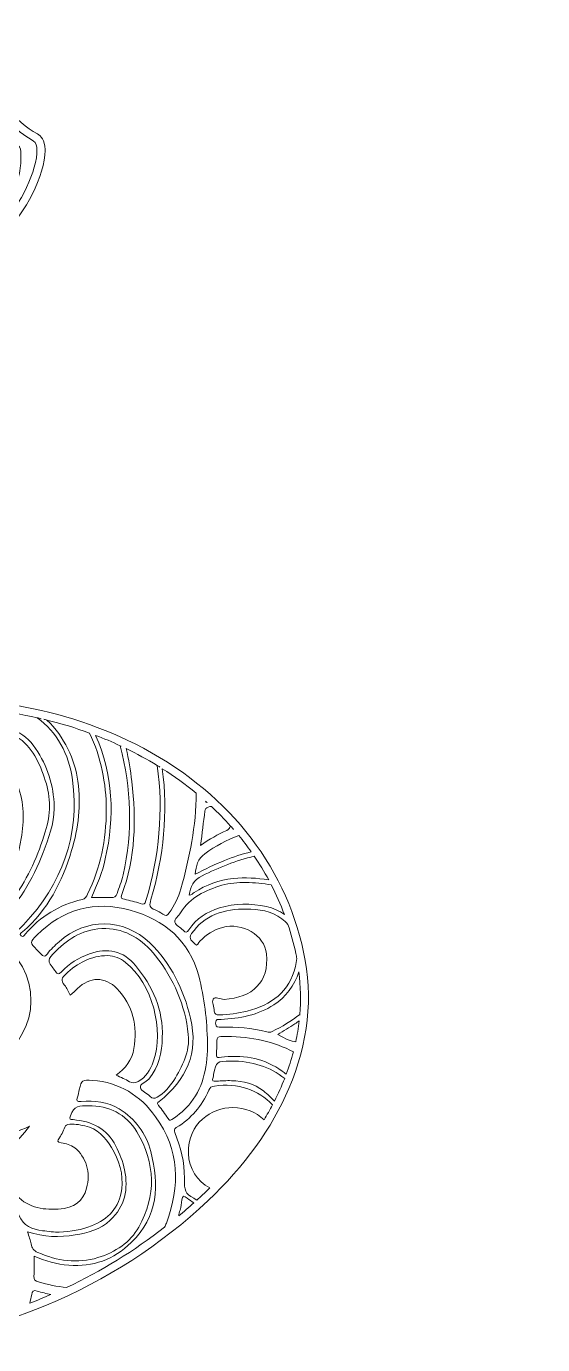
# Model space of a CAD drawing. Extents: x 705 to 8445, y -5934 to -84.
# Drawn here: x 4776 to 5315, y -2914 to -1538 of the extents above; entities that cross this region are included whole.
import ezdxf

# ---------------------------------------------------------------- set-up
doc = ezdxf.new("R2010")
doc.units = 0
doc.header["$MEASUREMENT"] = 0
doc.layers.add('Layer 1', color=7, linetype='Continuous')

# ---------------------------------------------------------------- blocks, each defined once
blk = doc.blocks.new('block 23')
at = {"layer": 'Layer 1', "lineweight": 0}
for points, knots in [([(5277.3, -639.1), (5254.5, -597.1), (5220.8, -557.1), (5179.9, -523.3), (5095.1, -453.2), (4984.5, -393.4), (4859.9, -350.3), (4859.9, -350.3), (4859.9, -350.3), (4859.9, -350.3), (4859.4, -348.3), (4858.8, -346.3), (4858.2, -344.2), (4856.6, -339.7), (4853.9, -333.1), (4848.5, -328.6), (4847.8, -328), (4847.1, -327.5), (4846.4, -327), (4846.4, -327), (4846.4, -327), (4846.3, -327), (4847.9, -308.1), (4844.3, -288.7), (4835.6, -269.3), (4831.1, -259.4), (4823.7, -252.4), (4816.6, -245.7), (4810.9, -240.3), (4805.4, -235.2), (4801.8, -228.8), (4800.7, -226.9), (4799.8, -224.9), (4798.8, -222.7), (4797.6, -219.9), (4796.2, -217), (4794.5, -214.1), (4787.4, -202.9), (4775.9, -196.8), (4764.6, -193.6), (4764.6, -193.6), (4763.3, -191.5), (4763.3, -191.5), (4720.8, -127), (4656.7, -102.2), (4610.4, -92.7), (4569.5, -84.4), (4535.6, -86.2), (4523.7, -87.2), (4523.7, -87.1), (4523.7, -87.1), (4523.6, -87.1), (4523.6, -87.1), (4523.4, -87.2), (4523.4, -87.2), (4521.9, -87.4), (4520.7, -87.5), (4520, -87.6), (4519.3, -87.5), (4518.1, -87.4), (4516.6, -87.2), (4516.6, -87.2), (4516.4, -87.1), (4516.4, -87.1), (4516.3, -87.1), (4516.3, -87.1), (4516.3, -87.2), (4504.4, -86.2), (4470.5, -84.4), (4429.6, -92.7), (4383.3, -102.2), (4319.2, -127), (4276.8, -191.5), (4276.8, -191.5), (4275.4, -193.6), (4275.4, -193.6), (4264.1, -196.8), (4252.6, -202.9), (4245.5, -214.1), (4243.8, -217), (4242.4, -219.9), (4241.2, -222.7), (4240.2, -224.9), (4239.3, -226.9), (4238.2, -228.8), (4234.6, -235.2), (4229.1, -240.3), (4223.4, -245.7), (4216.3, -252.4), (4208.9, -259.4), (4204.4, -269.3), (4195.7, -288.7), (4192.1, -308.1), (4193.7, -327), (4193.6, -327), (4193.6, -327), (4193.6, -327), (4192.9, -327.5), (4192.2, -328), (4191.5, -328.6), (4186.1, -333.1), (4183.4, -339.6), (4181.8, -344.2), (4181.2, -346.3), (4180.6, -348.3), (4180.1, -350.3), (4180.1, -350.3), (4180.1, -350.3), (4180.1, -350.3), (4055.5, -393.4), (3944.9, -453.2), (3860.1, -523.3), (3819.2, -557.1), (3785.5, -597.1), (3762.7, -639.1), (3736.9, -686.5), (3724.8, -735.8), (3726.6, -785.6), (3728.3, -832.4), (3741, -881.2), (3764.2, -930.6), (3796.2, -998.5), (3846.8, -1064.2), (3914.6, -1125.6), (3959.3, -1166.1), (4008.7, -1201.6), (4056.6, -1235.9), (4101.9, -1268.4), (4148.8, -1302), (4191.4, -1339.7), (4268.9, -1408.5), (4320.4, -1474.9), (4348.5, -1542.7), (4344.7, -1548.8), (4341.1, -1555.6), (4338.4, -1563), (4337, -1562.9), (4335.5, -1562.9), (4333.9, -1562.9), (4328, -1562.9), (4321.6, -1563.9), (4319.8, -1569.7), (4319.3, -1571.4), (4319.3, -1572.9), (4319.3, -1574.3), (4319.3, -1574.7), (4319.3, -1575), (4319.3, -1575.3), (4319.1, -1579), (4317.7, -1583), (4315.2, -1587), (4314.2, -1588.6), (4313.2, -1590.1), (4312.1, -1591.6), (4311.5, -1592.6), (4310.8, -1593.5), (4310, -1594.5), (4302.8, -1603.9), (4293.6, -1612.4), (4284.6, -1620.7), (4284.6, -1620.7), (4280.5, -1624.5), (4280.5, -1624.5), (4270.2, -1634.1), (4259.5, -1644), (4247.5, -1650.6), (4244.1, -1652.5), (4240, -1656.8), (4239.7, -1666.8), (4239, -1691.4), (4260.8, -1735.7), (4280.4, -1750.5), (4261.5, -1786.4), (4239, -1837.4), (4219.8, -1904.2), (4195, -1990.3), (4180.3, -2085.4), (4176.1, -2187.1), (4172.6, -2272.1), (4176.5, -2361.8), (4187.7, -2455.1), (4183.2, -2458.4), (4178.2, -2461.6), (4172.5, -2464.7), (4146.1, -2479.2), (4117.4, -2484.3), (4091.9, -2479.3), (4057.7, -2472.5), (4030.5, -2452.8), (4011.2, -2420.7), (3974.5, -2360.1), (3973.9, -2265.8), (3992.1, -2203.9), (4011.7, -2137.7), (4050.9, -2071.4), (4115.6, -1995.3), (4120, -1990.1), (4124.5, -1984.9), (4129, -1979.7), (4153.4, -1951.4), (4178.6, -1922.2), (4196.5, -1888.6), (4220.6, -1843), (4226.2, -1795), (4211.7, -1756.7), (4211.7, -1756.7), (4201.2, -1728.9), (4201.2, -1728.9), (4201.2, -1728.9), (4203.7, -1758.5), (4203.7, -1758.5), (4206.6, -1794.3), (4192, -1826.8), (4179.2, -1847.7), (4159.1, -1880.8), (4131, -1909), (4103.8, -1936.2), (4092.5, -1947.4), (4080.9, -1959), (4070.1, -1970.8), (4005.8, -2040.5), (3959.1, -2104.1), (3927.3, -2165.1), (3884.6, -2247.2), (3869.1, -2325.6), (3881.3, -2398), (3901, -2515.4), (4000.3, -2607.9), (4090, -2647.4), (4122.3, -2661.6), (4152.3, -2668.8), (4177.9, -2668.8), (4196.4, -2668.8), (4212.6, -2665), (4225.5, -2657.4), (4225.5, -2657.4), (4225.5, -2657.4), (4225.5, -2657.4), (4232.4, -2679.4), (4240.2, -2699.8), (4248.9, -2718.6), (4269.2, -2762.3), (4295, -2798.7), (4325.6, -2826.7), (4359.3, -2857.4), (4403.4, -2880.6), (4456.6, -2895.6), (4498.9, -2907.5), (4546.1, -2913.7), (4593.6, -2913.7), (4597.1, -2913.7), (4600.6, -2913.7), (4604, -2913.6), (4735.3, -2911.1), (4867.2, -2856.4), (4965.8, -2763.4), (5003.5, -2728), (5032.7, -2687.5), (5050.2, -2646.4), (5070.5, -2598.9), (5075.7, -2551), (5065.6, -2504), (5045.8, -2411.1), (4983.3, -2334), (4889.6, -2286.9), (4807.6, -2245.7), (4709.9, -2231.1), (4619.5, -2246.4), (4625.7, -2235.1), (4631.9, -2223.9), (4638.1, -2212.7), (4656.9, -2178.8), (4676.4, -2143.8), (4693.1, -2107.9), (4730.2, -2028.6), (4752.3, -1957.5), (4760.5, -1890.3), (4765.6, -1848.7), (4767.1, -1796.9), (4754.7, -1750.1), (4774, -1735.6), (4795.5, -1692.5), (4795.5, -1667.7), (4795.5, -1667.3), (4795.5, -1666.9), (4795.5, -1666.5), (4795.2, -1656.5), (4791.1, -1652.2), (4787.7, -1650.3), (4775.7, -1643.7), (4765.1, -1633.9), (4754.8, -1624.3), (4754.8, -1624.3), (4750.6, -1620.5), (4750.6, -1620.5), (4739.3, -1610.1), (4727.7, -1599.4), (4720, -1587), (4717.5, -1582.9), (4716.2, -1578.9), (4716, -1575.2), (4716, -1574.9), (4716, -1574.6), (4716, -1574.3), (4715.9, -1572.9), (4715.9, -1571.4), (4715.4, -1569.7), (4713.7, -1564), (4707.3, -1562.9), (4701.5, -1562.9), (4698.8, -1555.5), (4695.3, -1548.7), (4691.5, -1542.7), (4719.6, -1474.9), (4771.1, -1408.5), (4848.6, -1339.7), (4891.2, -1302), (4938.1, -1268.4), (4983.4, -1235.9), (5031.3, -1201.6), (5080.7, -1166.1), (5125.4, -1125.6), (5193.2, -1064.2), (5243.8, -998.5), (5275.8, -930.6), (5299, -881.2), (5311.7, -832.5), (5313.4, -785.6), (5315.2, -735.8), (5303.1, -686.5), (5277.3, -639.1)], [0, 0, 0, 0, 1, 1, 1, 2, 2, 2, 3, 3, 3, 4, 4, 4, 5, 5, 5, 6, 6, 6, 7, 7, 7, 8, 8, 8, 9, 9, 9, 10, 10, 10, 11, 11, 11, 12, 12, 12, 13, 13, 13, 14, 14, 14, 15, 15, 15, 16, 16, 16, 17, 17, 17, 18, 18, 18, 19, 19, 19, 20, 20, 20, 21, 21, 21, 22, 22, 22, 23, 23, 23, 24, 24, 24, 25, 25, 25, 26, 26, 26, 27, 27, 27, 28, 28, 28, 29, 29, 29, 30, 30, 30, 31, 31, 31, 32, 32, 32, 33, 33, 33, 34, 34, 34, 35, 35, 35, 36, 36, 36, 37, 37, 37, 38, 38, 38, 39, 39, 39, 40, 40, 40, 41, 41, 41, 42, 42, 42, 43, 43, 43, 44, 44, 44, 45, 45, 45, 46, 46, 46, 47, 47, 47, 48, 48, 48, 49, 49, 49, 50, 50, 50, 51, 51, 51, 52, 52, 52, 53, 53, 53, 54, 54, 54, 55, 55, 55, 56, 56, 56, 57, 57, 57, 58, 58, 58, 59, 59, 59, 60, 60, 60, 61, 61, 61, 62, 62, 62, 63, 63, 63, 64, 64, 64, 65, 65, 65, 66, 66, 66, 67, 67, 67, 68, 68, 68, 69, 69, 69, 70, 70, 70, 71, 71, 71, 72, 72, 72, 73, 73, 73, 74, 74, 74, 75, 75, 75, 76, 76, 76, 77, 77, 77, 78, 78, 78, 79, 79, 79, 80, 80, 80, 81, 81, 81, 82, 82, 82, 83, 83, 83, 84, 84, 84, 85, 85, 85, 86, 86, 86, 87, 87, 87, 88, 88, 88, 89, 89, 89, 90, 90, 90, 91, 91, 91, 92, 92, 92, 93, 93, 93, 94, 94, 94, 95, 95, 95, 96, 96, 96, 97, 97, 97, 98, 98, 98, 99, 99, 99, 100, 100, 100, 101, 101, 101, 102, 102, 102, 103, 103, 103, 104, 104, 104, 105, 105, 105, 106, 106, 106, 107, 107, 107, 108, 108, 108, 109, 109, 109, 110, 110, 110, 110]), ([(4756.4, -1637.5), (4756.5, -1637.5), (4756.6, -1637.5), (4756.6, -1637.5), (4765, -1645), (4773.8, -1652.2), (4783.6, -1657.7), (4786.3, -1659.2), (4787, -1663.4), (4787.1, -1666.7), (4787.7, -1687.3), (4768.9, -1726.4), (4752.2, -1741.3), (4751, -1737.4), (4749.7, -1733.6), (4748.3, -1729.9), (4748, -1729.1), (4755.6, -1720.6), (4756.4, -1719.5), (4759.6, -1714.6), (4762.4, -1709.5), (4764.7, -1704.2), (4767.5, -1697.5), (4769.3, -1690.5), (4770, -1683.3), (4770.2, -1680.2), (4770.3, -1677.1), (4770.1, -1674.1), (4769.9, -1670.9), (4770.7, -1666.6), (4768.8, -1663.7), (4766.7, -1660.4), (4761.9, -1661), (4758.6, -1661.7), (4738.7, -1665.9), (4719.8, -1676.1), (4702.4, -1686.2), (4699, -1688.1), (4695.5, -1690.2), (4691.8, -1692.5), (4665.1, -1709.1), (4629.9, -1734.5), (4584.7, -1773.4), (4583, -1774.9), (4581.3, -1776.4), (4579.5, -1778), (4579.5, -1778), (4573.3, -1778.2), (4573.3, -1778.2), (4573.3, -1778.2), (4567.4, -1778.4), (4567.4, -1778.4), (4567.4, -1778.4), (4568.4, -1771), (4568.4, -1771), (4568.4, -1771), (4569, -1767.1), (4569, -1767.1), (4597.8, -1715.8), (4647.4, -1683.3), (4684.1, -1664.9), (4718.4, -1647.8), (4748.1, -1639.6), (4756.4, -1637.5)], [0, 0, 0, 0, 1, 1, 1, 2, 2, 2, 3, 3, 3, 4, 4, 4, 5, 5, 5, 6, 6, 6, 7, 7, 7, 8, 8, 8, 9, 9, 9, 10, 10, 10, 11, 11, 11, 12, 12, 12, 13, 13, 13, 14, 14, 14, 15, 15, 15, 16, 16, 16, 17, 17, 17, 18, 18, 18, 19, 19, 19, 20, 20, 20, 21, 21, 21, 21]), ([(4690.7, -2248.9), (4723, -2248.9), (4755.5, -2252.5), (4787.2, -2259.5), (4787.1, -2259.5), (4787.1, -2259.5), (4787.1, -2259.5), (4788.6, -2259.8), (4790.1, -2260.2), (4791.5, -2260.5), (4790.1, -2260.2), (4788.6, -2259.8), (4787.2, -2259.5), (4807.9, -2274.7), (4820.4, -2296.8), (4824.2, -2324.4), (4832.1, -2382.4), (4813.3, -2433), (4773.1, -2475.5), (4765.8, -2483.2), (4765.5, -2482.9), (4757, -2477.2), (4753.6, -2475), (4750.3, -2472.8), (4746.4, -2470.2), (4772.2, -2450.6), (4784.7, -2423.2), (4795.6, -2394.7), (4801.3, -2379.8), (4806.1, -2364.5), (4805, -2348.2), (4803.4, -2326.2), (4796.4, -2306), (4783.2, -2288.2), (4776.9, -2279.8), (4768.4, -2274.2), (4758.5, -2271.4), (4739.6, -2266.1), (4720.7, -2262.1), (4701, -2269.2), (4685.4, -2274.8), (4672.5, -2284), (4660.9, -2295.4), (4648.7, -2307.5), (4639.9, -2321.9), (4634, -2338), (4632.5, -2342), (4631.3, -2341.7), (4628.2, -2339.7), (4624, -2337), (4619.6, -2334.4), (4614.9, -2332.5), (4611.4, -2331), (4611.4, -2329.4), (4612.2, -2326.1), (4615.7, -2311.9), (4622.9, -2299.7), (4631.4, -2288.1), (4643.3, -2272), (4657.9, -2259.2), (4675, -2249.2), (4671.6, -2249.3), (4668.2, -2249.5), (4664.8, -2249.7), (4657.2, -2254.9), (4650.2, -2261.1), (4643.4, -2267.6), (4629.7, -2280.8), (4618.8, -2295.7), (4611.1, -2313.1), (4609.4, -2317), (4608.6, -2321.1), (4607.9, -2325.3), (4607.4, -2328.4), (4606.2, -2329.6), (4603, -2328.2), (4596.3, -2325.3), (4589.1, -2324.4), (4581.9, -2323.7), (4581.3, -2323.6), (4580.8, -2323.5), (4580.4, -2323.4), (4580.2, -2323.9), (4580, -2324.4), (4579.8, -2324.9), (4580, -2324.4), (4580.2, -2323.9), (4580.4, -2323.4), (4580.4, -2323.4), (4580.4, -2323.4), (4580.4, -2323.4), (4589, -2304.5), (4598.4, -2286), (4608, -2267.8), (4611.5, -2263.4), (4615.2, -2259.1), (4619, -2255), (4642.4, -2250.9), (4666.5, -2248.9), (4690.7, -2248.9)], [0, 0, 0, 0, 1, 1, 1, 2, 2, 2, 3, 3, 3, 4, 4, 4, 5, 5, 5, 6, 6, 6, 7, 7, 7, 8, 8, 8, 9, 9, 9, 10, 10, 10, 11, 11, 11, 12, 12, 12, 13, 13, 13, 14, 14, 14, 15, 15, 15, 16, 16, 16, 17, 17, 17, 18, 18, 18, 19, 19, 19, 20, 20, 20, 21, 21, 21, 22, 22, 22, 23, 23, 23, 24, 24, 24, 25, 25, 25, 26, 26, 26, 27, 27, 27, 28, 28, 28, 29, 29, 29, 30, 30, 30, 31, 31, 31, 32, 32, 32, 33, 33, 33, 33]), ([(4734, -2463.8), (4732.5, -2462.6), (4730.5, -2462), (4728.8, -2461.1), (4728.6, -2460.6), (4728.4, -2460), (4728.5, -2459.9), (4754, -2441.7), (4765.5, -2415.5), (4770.6, -2385.7), (4773.9, -2367), (4773.9, -2348.3), (4766.8, -2330.3), (4756.9, -2305.1), (4735.6, -2293.5), (4709.2, -2299.2), (4680.4, -2305.3), (4660.8, -2322.6), (4649.8, -2349.7), (4649.1, -2351.4), (4648.4, -2353), (4647.6, -2355.2), (4644.3, -2352.2), (4641.3, -2349.5), (4638.3, -2346.9), (4635.9, -2344.9), (4637.5, -2342.9), (4638.1, -2340.9), (4646.2, -2316.7), (4661.7, -2298.1), (4682.5, -2283.9), (4698.7, -2272.9), (4716, -2267), (4736.2, -2271.1), (4746.2, -2273.1), (4756.4, -2273.4), (4765.5, -2279.1), (4782.6, -2289.9), (4789.8, -2306.9), (4795.8, -2325), (4801.8, -2342.9), (4801.5, -2360.6), (4795.8, -2378.5), (4788.1, -2402.8), (4778.5, -2426.2), (4763, -2446.8), (4758.6, -2452.7), (4753.6, -2457.9), (4748.1, -2462.6), (4743.6, -2466.4), (4739.2, -2467.9), (4734, -2463.8)], [0, 0, 0, 0, 1, 1, 1, 2, 2, 2, 3, 3, 3, 4, 4, 4, 5, 5, 5, 6, 6, 6, 7, 7, 7, 8, 8, 8, 9, 9, 9, 10, 10, 10, 11, 11, 11, 12, 12, 12, 13, 13, 13, 14, 14, 14, 15, 15, 15, 16, 16, 16, 17, 17, 17, 17]), ([(4797.4, -2261.9), (4797.4, -2261.9), (4797.4, -2261.9), (4797.4, -2261.9), (4812.5, -2265.7), (4827.4, -2270.2), (4841.9, -2275.5), (4842, -2275.5), (4842.1, -2275.5), (4842.1, -2275.6), (4842.1, -2275.5), (4842, -2275.5), (4841.9, -2275.5), (4854.1, -2300.9), (4859.3, -2328), (4859.5, -2355.6), (4859.4, -2387), (4853.4, -2416.2), (4839.9, -2443.7), (4838.7, -2446.1), (4837.7, -2448.5), (4834.2, -2449.3), (4810.3, -2454.5), (4790.7, -2466.9), (4774.7, -2485.3), (4773.7, -2486.5), (4772.7, -2488.9), (4770.5, -2487), (4768, -2484.8), (4771.1, -2483.9), (4772.1, -2483), (4798.3, -2460.2), (4813.5, -2430.8), (4823.3, -2398.2), (4830.3, -2374.5), (4833.3, -2350.4), (4829.8, -2325.8), (4826.5, -2303), (4815.9, -2279.4), (4797.4, -2261.9), (4796.3, -2261.6), (4795.3, -2261.4), (4794.2, -2261.1), (4795.3, -2261.4), (4796.3, -2261.6), (4797.4, -2261.9)], [0, 0, 0, 0, 1, 1, 1, 2, 2, 2, 3, 3, 3, 4, 4, 4, 5, 5, 5, 6, 6, 6, 7, 7, 7, 8, 8, 8, 9, 9, 9, 10, 10, 10, 11, 11, 11, 12, 12, 12, 13, 13, 13, 14, 14, 14, 15, 15, 15, 15]), ([(4874.1, -2288.8), (4874.1, -2288.8), (4874.1, -2288.8), (4874.1, -2288.8), (4874.4, -2288.9), (4874.8, -2289.1), (4875.1, -2289.3), (4874.8, -2289.1), (4874.4, -2288.9), (4874.1, -2288.8), (4885.5, -2333.2), (4887.5, -2378.2), (4877, -2423.6), (4875.5, -2430.3), (4872.7, -2436.6), (4870.7, -2443.1), (4869.7, -2446.3), (4867.9, -2447.4), (4864.4, -2447.2), (4857.9, -2446.8), (4851.3, -2447.1), (4844, -2447.1), (4850, -2433.7), (4855.3, -2420.7), (4858.4, -2406.9), (4868.5, -2362.4), (4866.6, -2319.1), (4848.3, -2277.9), (4857, -2281.2), (4865.6, -2284.8), (4874.1, -2288.8)], [0, 0, 0, 0, 1, 1, 1, 2, 2, 2, 3, 3, 3, 4, 4, 4, 5, 5, 5, 6, 6, 6, 7, 7, 7, 8, 8, 8, 9, 9, 9, 10, 10, 10, 10]), ([(4912.6, -2309.3), (4912.6, -2309.3), (4912.6, -2309.3), (4912.6, -2309.3), (4913.5, -2309.9), (4914.4, -2310.4), (4915.3, -2311), (4914.4, -2310.4), (4913.5, -2309.9), (4912.6, -2309.3), (4919.4, -2356.4), (4914.7, -2403.5), (4900.9, -2450.4), (4899.8, -2453.9), (4898.6, -2454.7), (4895, -2453.4), (4889.7, -2451.5), (4884.1, -2450.2), (4878.6, -2449), (4875.5, -2448.3), (4874.1, -2447.8), (4875.6, -2444), (4890.2, -2405.6), (4890.7, -2365.9), (4886.1, -2325.9), (4884.8, -2314.3), (4882.9, -2302.9), (4880.2, -2291.7), (4891.3, -2297.1), (4902.1, -2303), (4912.6, -2309.3)], [0, 0, 0, 0, 1, 1, 1, 2, 2, 2, 3, 3, 3, 4, 4, 4, 5, 5, 5, 6, 6, 6, 7, 7, 7, 8, 8, 8, 9, 9, 9, 10, 10, 10, 10]), ([(4953.5, -2338.3), (4953.2, -2372), (4946.6, -2405.2), (4937.3, -2438.1), (4934.8, -2447), (4930.7, -2455.4), (4925.3, -2463.1), (4923.3, -2465.8), (4921.6, -2466.9), (4918.4, -2464.6), (4916, -2462.8), (4913.4, -2461), (4910.6, -2460.1), (4904.2, -2458.2), (4904.4, -2454.7), (4906.1, -2449.2), (4919.6, -2404), (4924, -2358.5), (4918, -2312.7), (4930.4, -2320.5), (4942.2, -2329), (4953.5, -2338.3)], [0, 0, 0, 0, 1, 1, 1, 2, 2, 2, 3, 3, 3, 4, 4, 4, 5, 5, 5, 6, 6, 6, 7, 7, 7, 7]), ([(4962.5, -2356.9), (4962.6, -2356), (4963, -2354.9), (4963.6, -2354.3), (4964.8, -2353.1), (4966.8, -2352.3), (4969.2, -2352), (4976.2, -2358.5), (4982.9, -2365.4), (4989.3, -2372.5), (4989.3, -2372.5), (4989.3, -2372.5), (4989.3, -2372.5), (4990.4, -2373.7), (4991.4, -2374.8), (4992.4, -2376), (4991.4, -2374.9), (4990.4, -2373.7), (4989.3, -2372.5), (4988.5, -2374.4), (4987.4, -2376.2), (4985.2, -2377.1), (4976, -2381.1), (4967.4, -2386.2), (4957.9, -2392.8), (4959.5, -2380), (4961, -2368.5), (4962.5, -2356.9)], [0, 0, 0, 0, 1, 1, 1, 2, 2, 2, 3, 3, 3, 4, 4, 4, 5, 5, 5, 6, 6, 6, 7, 7, 7, 8, 8, 8, 9, 9, 9, 9]), ([(4964.7, -2347.9), (4963.8, -2347.8), (4963.4, -2347.3), (4963.1, -2346.5), (4963.7, -2346.9), (4964.2, -2347.4), (4964.7, -2347.9)], [0, 0, 0, 0, 1, 1, 1, 2, 2, 2, 2]), ([(5010.9, -2399.6), (5001.7, -2401.6), (4992.4, -2404.6), (4983, -2408.5), (4972.7, -2412.7), (4962.7, -2417.5), (4952.4, -2422.9), (4953.2, -2414), (4954.9, -2407), (4962.5, -2401.4), (4973.4, -2393.4), (4985.3, -2387), (4997.9, -2382.5), (5002.4, -2388), (5006.8, -2393.7), (5010.9, -2399.6)], [0, 0, 0, 0, 1, 1, 1, 2, 2, 2, 3, 3, 3, 4, 4, 4, 5, 5, 5, 5]), ([(5029.1, -2428.8), (5016.9, -2426.8), (5004.5, -2426), (4992, -2427.3), (4977.2, -2428.9), (4963.7, -2433.8), (4951.3, -2441.9), (4949.7, -2442.9), (4948.5, -2444.6), (4946.1, -2444.6), (4947.4, -2435.7), (4950.2, -2428.8), (4959.5, -2424.4), (4977.2, -2416.1), (4995, -2408.2), (5014, -2404.1), (5019.4, -2412), (5024.5, -2420.3), (5029.1, -2428.8)], [0, 0, 0, 0, 1, 1, 1, 2, 2, 2, 3, 3, 3, 4, 4, 4, 5, 5, 5, 6, 6, 6, 6]), ([(5045.5, -2464.9), (5040.1, -2460.9), (5033.8, -2458.2), (5026.7, -2456.6), (5010.4, -2452.9), (4993.9, -2453.3), (4977.6, -2458), (4964.4, -2461.9), (4953.5, -2469.2), (4945.7, -2480.7), (4943.7, -2483.6), (4942.3, -2484.6), (4939.6, -2481.3), (4937, -2478.3), (4932.2, -2476.2), (4931.2, -2472.9), (4930.2, -2469.4), (4935, -2466.3), (4937, -2463), (4946.9, -2446.8), (4963, -2439.5), (4980.3, -2434.4), (4988.4, -2432), (4996.9, -2431.4), (5005.5, -2431.5), (5014.3, -2431.7), (5023.1, -2432.4), (5031.8, -2433.9), (5037, -2443.8), (5041.5, -2454.2), (5045.5, -2464.9)], [0, 0, 0, 0, 1, 1, 1, 2, 2, 2, 3, 3, 3, 4, 4, 4, 5, 5, 5, 6, 6, 6, 7, 7, 7, 8, 8, 8, 9, 9, 9, 10, 10, 10, 10]), ([(4685.1, -2642.7), (4650.6, -2645.3), (4612.5, -2633.5), (4571.6, -2607.6), (4560.6, -2600.6), (4551.2, -2593.8), (4543.2, -2587), (4541.9, -2584.1), (4541, -2581.8), (4540.3, -2580.2), (4539.7, -2578.6), (4539.4, -2577.7), (4539.4, -2577.6), (4534.1, -2560.3), (4531.7, -2542.4), (4531.2, -2524.5), (4566.5, -2479.7), (4622.2, -2455.7), (4674.1, -2463.1), (4727.5, -2470.8), (4781.2, -2502.3), (4780.8, -2555.3), (4780.3, -2603.2), (4730.9, -2639.1), (4685.1, -2642.7)], [0, 0, 0, 0, 1, 1, 1, 2, 2, 2, 3, 3, 3, 4, 4, 4, 5, 5, 5, 6, 6, 6, 7, 7, 7, 8, 8, 8, 8]), ([(4914.6, -2659.9), (4943.2, -2637.6), (4956.1, -2609.2), (4947.4, -2572.9), (4940.2, -2543), (4927.3, -2515.9), (4904.8, -2494.3), (4877.7, -2468.4), (4838, -2468.2), (4810.1, -2493.4), (4805.8, -2497.3), (4801.2, -2501.1), (4797.9, -2505.9), (4795.4, -2509.5), (4793.5, -2509.1), (4791.1, -2506), (4789.9, -2504.4), (4788.3, -2503.1), (4786.9, -2501.6), (4779.4, -2494.1), (4779.3, -2494), (4787.1, -2486.3), (4814.5, -2459.1), (4847.4, -2450.2), (4884.4, -2460.4), (4920.1, -2470.2), (4946.1, -2492), (4956, -2528.9), (4962.1, -2551.9), (4964.6, -2575.6), (4965.2, -2598.5), (4965.1, -2621.6), (4962, -2642.9), (4947.7, -2661.1), (4942.2, -2668.2), (4935.4, -2673.7), (4928, -2678.8), (4925.7, -2680.4), (4925.2, -2679.5), (4924, -2677.7), (4920.8, -2673.1), (4917.5, -2668.5), (4914.1, -2664.1), (4912.6, -2662.3), (4912.6, -2661.5), (4914.6, -2659.9)], [0, 0, 0, 0, 1, 1, 1, 2, 2, 2, 3, 3, 3, 4, 4, 4, 5, 5, 5, 6, 6, 6, 7, 7, 7, 8, 8, 8, 9, 9, 9, 10, 10, 10, 11, 11, 11, 12, 12, 12, 13, 13, 13, 14, 14, 14, 15, 15, 15, 15]), ([(5049.2, -2475.2), (5052.5, -2485.1), (5055.2, -2495.3), (5057.5, -2505.7), (5057.8, -2507.4), (5058.2, -2509.1), (5058.5, -2510.7), (5058.1, -2513.5), (5057.6, -2516.2), (5057, -2519), (5050.8, -2545.8), (5031.7, -2559.1), (5006.6, -2565.6), (4997.1, -2568.1), (4987.3, -2569.3), (4977.4, -2569.6), (4974.4, -2569.6), (4972.4, -2569.4), (4972.3, -2565.6), (4972.1, -2561.4), (4969.4, -2556.1), (4971.1, -2553.3), (4973.2, -2549.7), (4978.5, -2553.7), (4982.5, -2553.4), (5012.1, -2551.5), (5029.8, -2535.7), (5026.7, -2506), (5024.7, -2486.1), (5001.7, -2472.9), (4980.7, -2478.3), (4971.5, -2480.8), (4963.9, -2485.9), (4957.3, -2492.7), (4955.9, -2494.1), (4954.9, -2498.8), (4951.8, -2495.6), (4949.3, -2492.9), (4944.9, -2490.2), (4948.6, -2484.8), (4955.1, -2475.6), (4963.2, -2468.7), (4973.6, -2464.6), (4983.9, -2460.5), (4994.6, -2459.1), (5005.6, -2459.2), (5018.9, -2459.2), (5031.8, -2461), (5042.8, -2469.3), (5045.2, -2471.2), (5047.4, -2473.2), (5049.2, -2475.2)], [0, 0, 0, 0, 1, 1, 1, 2, 2, 2, 3, 3, 3, 4, 4, 4, 5, 5, 5, 6, 6, 6, 7, 7, 7, 8, 8, 8, 9, 9, 9, 10, 10, 10, 11, 11, 11, 12, 12, 12, 13, 13, 13, 14, 14, 14, 15, 15, 15, 16, 16, 16, 17, 17, 17, 17]), ([(4903.9, -2636.6), (4914.3, -2623.9), (4917.5, -2608.9), (4918, -2593.2), (4919.1, -2564.3), (4907.8, -2539.7), (4889.9, -2518), (4877.3, -2502.8), (4860.8, -2499.2), (4841.8, -2505.9), (4830.6, -2509.9), (4820.8, -2516.1), (4812.6, -2524.7), (4809.9, -2527.7), (4808.3, -2527.6), (4806.4, -2524.2), (4806.2, -2523.7), (4805.7, -2523.3), (4805.4, -2522.8), (4797.5, -2512.4), (4797.5, -2512.3), (4806.7, -2503.2), (4820.6, -2489.5), (4836.3, -2479.5), (4859, -2479.5), (4879.5, -2480), (4897.2, -2490.5), (4910.9, -2508), (4929.9, -2532.1), (4941.9, -2559.3), (4945.1, -2590), (4947, -2608.3), (4939, -2623.3), (4929.9, -2638), (4925.4, -2645), (4919.9, -2651.1), (4912.6, -2655.5), (4909.7, -2657.2), (4907.7, -2657.2), (4905.2, -2654.7), (4901.9, -2651.4), (4896, -2649.2), (4895.1, -2645.6), (4894.1, -2641.4), (4901.1, -2640.1), (4903.9, -2636.6)], [0, 0, 0, 0, 1, 1, 1, 2, 2, 2, 3, 3, 3, 4, 4, 4, 5, 5, 5, 6, 6, 6, 7, 7, 7, 8, 8, 8, 9, 9, 9, 10, 10, 10, 11, 11, 11, 12, 12, 12, 13, 13, 13, 14, 14, 14, 15, 15, 15, 15]), ([(4870.6, -2542.2), (4858.3, -2529.3), (4842.2, -2529.7), (4829.4, -2542.1), (4827.1, -2544.3), (4824.7, -2546.5), (4821.9, -2549.2), (4819.8, -2545.4), (4818.3, -2541.5), (4815.8, -2538.5), (4811.9, -2533.8), (4813, -2530.6), (4817.1, -2527), (4829.6, -2515.7), (4843.4, -2507.7), (4860.8, -2507.8), (4867.9, -2507.9), (4874.2, -2510.3), (4879.7, -2514.8), (4907.3, -2537.6), (4920.5, -2584.9), (4908.5, -2618.5), (4905.5, -2627), (4901, -2634.5), (4892.7, -2639.1), (4889.7, -2640.9), (4887, -2641.2), (4883.7, -2639.3), (4879.4, -2636.8), (4874.8, -2634.9), (4869.7, -2632.5), (4879.7, -2625.4), (4886.4, -2616.4), (4888.3, -2604.8), (4892.2, -2581.3), (4887.5, -2559.8), (4870.6, -2542.2)], [0, 0, 0, 0, 1, 1, 1, 2, 2, 2, 3, 3, 3, 4, 4, 4, 5, 5, 5, 6, 6, 6, 7, 7, 7, 8, 8, 8, 9, 9, 9, 10, 10, 10, 11, 11, 11, 12, 12, 12, 12]), ([(5061.6, -2569.2), (5061.6, -2569.2), (5061.6, -2569.2), (5061.6, -2569.2), (5061.6, -2569.4), (5061.6, -2569.6), (5061.6, -2569.8), (5061.6, -2569.6), (5061.6, -2569.4), (5061.6, -2569.2), (5052.8, -2576.1), (5043.1, -2581.8), (5032.8, -2587), (5030.9, -2587.9), (5029, -2587.8), (5027, -2587.3), (5011.4, -2583.2), (4995.6, -2582), (4979.6, -2582.5), (4976.4, -2582.7), (4973.7, -2583), (4973.6, -2578.3), (4973.5, -2573.4), (4976.7, -2574.5), (4979.3, -2574.4), (4998.8, -2573.3), (5017.7, -2569.8), (5034.6, -2559.1), (5047, -2551.3), (5056, -2538.5), (5060.6, -2524.6), (5062.6, -2539.9), (5062.8, -2554.8), (5061.6, -2569.2)], [0, 0, 0, 0, 1, 1, 1, 2, 2, 2, 3, 3, 3, 4, 4, 4, 5, 5, 5, 6, 6, 6, 7, 7, 7, 8, 8, 8, 9, 9, 9, 10, 10, 10, 11, 11, 11, 11]), ([(5057.4, -2597.8), (5052.6, -2597.3), (5047.4, -2594.8), (5038.5, -2590), (5044.6, -2586.3), (5050.7, -2582.8), (5056.5, -2578.9), (5058, -2577.9), (5059.5, -2576.8), (5061, -2575.8), (5060.1, -2583.3), (5058.9, -2590.6), (5057.4, -2597.8)], [0, 0, 0, 0, 1, 1, 1, 2, 2, 2, 3, 3, 3, 4, 4, 4, 4]), ([(5047.4, -2631.5), (5046.1, -2630.4), (5044.6, -2629.4), (5043.2, -2628.3), (5025.4, -2615.3), (5004.6, -2611.4), (4982.8, -2613.5), (4973.3, -2614.4), (4974.4, -2615.1), (4974.7, -2606.4), (4974.8, -2605), (4974.8, -2603.6), (4974.8, -2602.2), (4974.8, -2592), (4974.8, -2591.9), (4985.2, -2592), (5011.6, -2592.3), (5034.9, -2597.6), (5054.9, -2608.2), (5052.8, -2616.2), (5050.3, -2624), (5047.4, -2631.5)], [0, 0, 0, 0, 1, 1, 1, 2, 2, 2, 3, 3, 3, 4, 4, 4, 5, 5, 5, 6, 6, 6, 7, 7, 7, 7]), ([(4551.6, -2620.1), (4552.4, -2621.2), (4553.1, -2622.4), (4553.9, -2623.6), (4561.2, -2634.4), (4571.3, -2647.2), (4584.3, -2659.2), (4600.5, -2696), (4636.3, -2721), (4677.7, -2720.9), (4704.1, -2720.8), (4726.1, -2712.8), (4743.7, -2698.2), (4756.9, -2695), (4768.8, -2690.6), (4779.2, -2685.9), (4754.7, -2719.2), (4713, -2740.3), (4665, -2739.3), (4605.6, -2738.2), (4553.1, -2682.4), (4551.6, -2620.1)], [0, 0, 0, 0, 1, 1, 1, 2, 2, 2, 3, 3, 3, 4, 4, 4, 5, 5, 5, 6, 6, 6, 7, 7, 7, 7]), ([(5035.1, -2659.5), (5031.6, -2655.8), (5027.8, -2652.3), (5023.7, -2649), (5014.1, -2641.2), (5002.4, -2638.5), (4990.3, -2638.3), (4985, -2638.1), (4979.8, -2638.4), (4974.6, -2638.9), (4971, -2639.2), (4969.5, -2638.6), (4971, -2634.8), (4971.4, -2633.9), (4971.4, -2632.8), (4971.6, -2631.9), (4974.7, -2617.9), (4974.7, -2617.9), (4989.5, -2617.8), (5011.9, -2617.7), (5030.5, -2624), (5045.8, -2635.9), (5042.5, -2644), (5039, -2651.9), (5035.1, -2659.5)], [0, 0, 0, 0, 1, 1, 1, 2, 2, 2, 3, 3, 3, 4, 4, 4, 5, 5, 5, 6, 6, 6, 7, 7, 7, 8, 8, 8, 8]), ([(4922.2, -2786.8), (4921.6, -2788.3), (4921, -2789.8), (4920.4, -2791.2), (4888.6, -2815.9), (4854.1, -2837), (4818, -2854.1), (4818, -2854.1), (4818, -2854.1), (4818, -2854.1), (4808, -2853.1), (4798.3, -2851.1), (4788.7, -2848.3), (4785.3, -2847.4), (4783.6, -2846.2), (4783.9, -2842.2), (4784.4, -2835.5), (4784, -2828.7), (4784, -2821.4), (4795.8, -2826.4), (4807.7, -2830.1), (4820.3, -2830.9), (4845.6, -2832.7), (4867.3, -2825.1), (4885.6, -2807.2), (4913.6, -2779.9), (4915.2, -2747.3), (4905.9, -2712.2), (4900.9, -2693), (4890, -2678.3), (4872.9, -2667.8), (4860.6, -2660.3), (4847.2, -2658.8), (4833.3, -2659.9), (4828.7, -2660.3), (4828, -2659.3), (4829.4, -2655.3), (4830.2, -2652.9), (4830.7, -2650.2), (4831.3, -2647.7), (4834, -2637.3), (4834, -2637.3), (4845.1, -2638), (4873.2, -2639.9), (4894.8, -2653.6), (4911, -2675.9), (4936.2, -2710.6), (4936.6, -2748), (4922.2, -2786.8)], [0, 0, 0, 0, 1, 1, 1, 2, 2, 2, 3, 3, 3, 4, 4, 4, 5, 5, 5, 6, 6, 6, 7, 7, 7, 8, 8, 8, 9, 9, 9, 10, 10, 10, 11, 11, 11, 12, 12, 12, 13, 13, 13, 14, 14, 14, 15, 15, 15, 16, 16, 16, 16]), ([(5024.3, -2679), (5015.8, -2671.1), (5004.4, -2666.3), (4991.7, -2666.3), (4969.4, -2666.4), (4944.4, -2682.3), (4945.3, -2714.3), (4945.7, -2729.9), (4954.5, -2742.9), (4967.6, -2750.1), (4965, -2752.7), (4962.5, -2755.1), (4960.1, -2757.3), (4958.1, -2759.2), (4956.1, -2761), (4954.1, -2762.9), (4953.1, -2762.3), (4952, -2761.6), (4950.9, -2761), (4941.6, -2755.4), (4941, -2753.7), (4941, -2739.9), (4941.3, -2723.4), (4937.2, -2707.7), (4931.1, -2692.5), (4930.1, -2690), (4930.1, -2688.8), (4932.6, -2687.2), (4948, -2677.7), (4959.6, -2664.8), (4966.5, -2648.1), (4967.6, -2645.2), (4969.5, -2644.3), (4972.4, -2643.9), (4996.8, -2640.3), (5018.3, -2647.8), (5033.1, -2663.4), (5030.3, -2668.8), (5027.3, -2674), (5024.3, -2679)], [0, 0, 0, 0, 1, 1, 1, 2, 2, 2, 3, 3, 3, 4, 4, 4, 5, 5, 5, 6, 6, 6, 7, 7, 7, 8, 8, 8, 9, 9, 9, 10, 10, 10, 11, 11, 11, 12, 12, 12, 13, 13, 13, 13]), ([(4826.8, -2799.3), (4840.1, -2797.1), (4853.3, -2793.5), (4863.6, -2783.9), (4879.2, -2769.5), (4882.6, -2751.3), (4878.6, -2731.3), (4876.9, -2722.6), (4873.2, -2714.4), (4869.4, -2706.5), (4860.4, -2688), (4844.2, -2680.7), (4824.8, -2678.9), (4821.3, -2678.5), (4821, -2679), (4822.1, -2674.8), (4824.9, -2664.2), (4832.6, -2664.3), (4840.7, -2664.4), (4862.4, -2664.5), (4880, -2672.6), (4891.4, -2691.7), (4910.8, -2724.3), (4912, -2758.2), (4893.4, -2791), (4884.5, -2806.8), (4868.9, -2817.5), (4850.8, -2822.9), (4829.1, -2829.4), (4808.2, -2826.4), (4787.8, -2817.5), (4783.7, -2815.7), (4781.6, -2812.9), (4780.9, -2808.6), (4780.2, -2804.7), (4778.8, -2800.9), (4777.3, -2795.9), (4794.3, -2801.7), (4810.6, -2801.9), (4826.8, -2799.3)], [0, 0, 0, 0, 1, 1, 1, 2, 2, 2, 3, 3, 3, 4, 4, 4, 5, 5, 5, 6, 6, 6, 7, 7, 7, 8, 8, 8, 9, 9, 9, 10, 10, 10, 11, 11, 11, 12, 12, 12, 13, 13, 13, 13]), ([(4809.2, -2772.2), (4826.6, -2771), (4835.1, -2764.2), (4838.9, -2750.4), (4843.4, -2734.4), (4838.4, -2717.6), (4826.5, -2708.3), (4822.3, -2705.1), (4817.5, -2703.8), (4812.5, -2703.1), (4808.2, -2702.5), (4807.8, -2701), (4810.6, -2697.8), (4811.4, -2697), (4811.7, -2695.7), (4812.5, -2694.8), (4815.4, -2691.4), (4815, -2684.7), (4819.3, -2684), (4825, -2683), (4831.3, -2684.2), (4837.2, -2685.4), (4850.2, -2688.1), (4858.4, -2697.4), (4864.9, -2708), (4873, -2721.2), (4877.5, -2735.8), (4875.6, -2751.3), (4873.3, -2770.5), (4861.7, -2782.9), (4844, -2789.8), (4833.6, -2793.9), (4822.7, -2795.9), (4810.4, -2796.2), (4805.2, -2796.5), (4799.1, -2795.7), (4792.9, -2794.8), (4782.1, -2793.3), (4773, -2790.1), (4768, -2778.7), (4764.5, -2770.7), (4757.9, -2764.3), (4751.3, -2758.2), (4748.9, -2756), (4747.8, -2754.9), (4751.7, -2752.9), (4759, -2749.2), (4758.6, -2749.2), (4763.9, -2755.7), (4775.6, -2770.2), (4791.9, -2773.4), (4809.2, -2772.2)], [0, 0, 0, 0, 1, 1, 1, 2, 2, 2, 3, 3, 3, 4, 4, 4, 5, 5, 5, 6, 6, 6, 7, 7, 7, 8, 8, 8, 9, 9, 9, 10, 10, 10, 11, 11, 11, 12, 12, 12, 13, 13, 13, 14, 14, 14, 15, 15, 15, 16, 16, 16, 17, 17, 17, 17]), ([(4935.1, -2779.4), (4935.1, -2777.6), (4935.5, -2775.5), (4936.5, -2773.3), (4937.9, -2770), (4938, -2766.2), (4938.4, -2762.7), (4939.1, -2757.9), (4940.7, -2758.1), (4944, -2760.9), (4946.3, -2762.7), (4948.5, -2764.3), (4950.8, -2765.9), (4945.7, -2770.5), (4940.5, -2775), (4935.1, -2779.4)], [0, 0, 0, 0, 1, 1, 1, 2, 2, 2, 3, 3, 3, 4, 4, 4, 5, 5, 5, 5]), ([(4779.5, -2870.5), (4780.3, -2867.5), (4781, -2864.5), (4781.6, -2861.5), (4782.3, -2857.8), (4783.3, -2856.6), (4787.4, -2857.8), (4792.1, -2859.3), (4796.8, -2860.5), (4801.6, -2861.4), (4794.3, -2864.6), (4786.9, -2867.6), (4779.5, -2870.5)], [0, 0, 0, 0, 1, 1, 1, 2, 2, 2, 3, 3, 3, 4, 4, 4, 4])]:
    blk.add_open_spline(points, degree=3, knots=knots, dxfattribs=at)

msp = doc.modelspace()

# ---------------------------------------------------------------- block references
at = {"layer": 'Layer 1'}
msp.add_blockref('block 23', (0, 0), dxfattribs=at)

doc.saveas('drawing.dxf')
